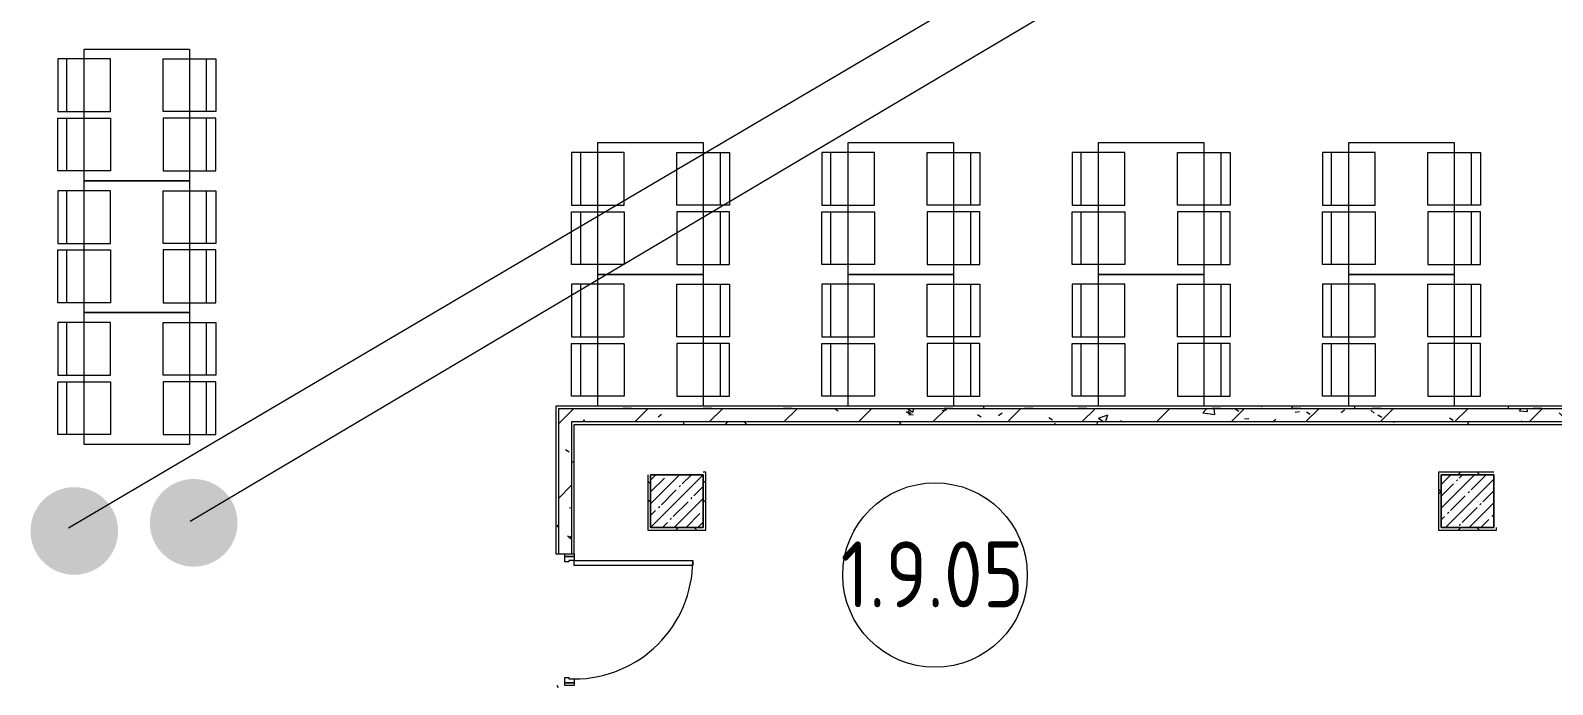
# Model space of a CAD drawing. Header units: millimetres. Extents: x -500089 to 1469082, y -290736 to 166440.
# Drawn here: x 1195546 to 1207100, y -65913 to -60950 of the extents above; entities that cross this region are included whole.
import ezdxf

# ---------------------------------------------------------------- set-up
doc = ezdxf.new("R2010")
doc.units = ezdxf.units.MM
for name, color, linetype, lineweight in [('Двери', 7, 'Continuous', 0), ('Линии', 7, 'Continuous', 0), ('Марки помещений', 7, 'Continuous', 0), ('Несущие колонны', 7, 'Continuous', 0), ('Стены несущие', 7, 'Continuous', 0), ('Стены отделка', 7, 'Continuous', 0), ('Стены штриховка', 7, 'Continuous', 0), ('экспертиза ДУ', 1, 'Continuous', 0), ('экспертиза ДУ пояснения', 6, 'Continuous', 0)]:
    doc.layers.add(name, color=color, linetype=linetype, lineweight=lineweight)
doc.styles.add('GOST Common_1', font='', dxfattribs={"width": 0.9, "height": 700})
doc.styles.get('GOST Common_1').set_extended_font_data('GOST Common')
pattern_1 = [(0, (1111853.59, -73570.49), (812.8, 203.2), [67.056, -542.544, 67.056, -542.544, -3251.2]), (0, (1111853.59, -73570.49), (812.8, 203.2), [-1219.2, 67.056, -1152.144, 67.056, -542.544, -1422.4]), (0, (1111853.59, -73570.49), (812.8, 203.2), [-3048, 67.056, -339.344, 67.056, -948.944]), (120, (1112158.39, -73468.89), (-582.37636, 602.30545), [67.056, -542.544, 67.056, -542.544, -3251.2]), (120, (1112158.39, -73468.89), (-582.37636, 602.30545), [-1219.2, 67.056, -1152.144, 67.056, -542.544, -1422.4]), (120, (1112158.39, -73468.89), (-582.37636, 602.30545), [-3048, 67.056, -339.344, 67.056, -948.944]), (240, (1112259.99, -73062.49), (-230.42364, -805.50545), [67.056, -542.544, 67.056, -542.544, -3251.2]), (240, (1112259.99, -73062.49), (-230.42364, -805.50545), [-1219.2, 67.056, -1152.144, 67.056, -542.544, -1422.4]), (240, (1112259.99, -73062.49), (-230.42364, -805.50545), [-3048, 67.056, -339.344, 67.056, -948.944])]
pattern_2 = [(45, (1111853.6, -73570.5), (-282.8427, 282.8427), [])]
pattern_3 = [(50, (1111853.6, -73570.5), (728.7365, -63.756), [76.2, -838.2]), (355, (1111853.6, -73570.5), (-140.9716, 764.2276), [60.96, -670.56]), (100.451, (1111914.3, -73575.8), (587.77, 700.467), [64.76, -712.36]), (46.184, (1111853.6, -73367.3), (1084.316, -168.171), [114.3, -1257.3]), (96.636, (1111943.9, -73381.3), (949.61, 989.71), [97.14, -1068.54]), (351.184, (1111853.6, -73367.3), (949.62, 989.701), [91.44, -1005.84]), (21, (1111955.2, -73418.1), (606.458, -409.0606), [76.2, -838.2]), (326, (1111955.2, -73418.1), (247.2083, 736.753), [60.96, -670.56]), (71.451, (1112005.7, -73452.2), (853.668, 327.6855), [64.76, -712.36]), (37.5, (1111853.59, -73570.5), (12.3547, 338.2201), [33.528, -628.904, 33.528, -647.192, -673.1]), (37.5, (1111853.59, -73570.5), (12.3547, 338.2201), [-1343.152, 33.528, -639.572]), (7.5, (1111853.6, -73570.5), (267.2789, 400.7221), [33.528, -354.584, 33.528, -613.664, -256.54]), (7.5, (1111853.6, -73570.5), (267.2789, 400.7221), [-1035.304, 33.528, -223.012]), (327.5, (1111627.02, -73570.5), (542.3633, -22.91534), [33.528, -220.472, 33.528, -758.952, -1051.56]), (327.5, (1111627.02, -73570.5), (542.3633, -22.91534), [-1046.48, 33.528, -1018.032]), (317.5, (1111525.4, -73570.5), (592.517, 101.707), [33.528, -296.672, 33.528, -492.76, -746.76]), (317.5, (1111525.4, -73570.5), (592.517, 101.707), [-856.488, 33.528, -713.232])]
pattern_4 = [(45, (1111853.6, -73570.5), (-212.132, 212.132), []), (135, (1111853.6, -73570.5), (-212.132, -212.132), [])]

# ---------------------------------------------------------------- blocks, each defined once
blk = doc.blocks.new('ADSK_КолоннаЖБ_Прямоугольная - 400x400 мм-V378-З Этаж 01')
at = {"layer": 'Несущие колонны'}
h = blk.add_hatch(dxfattribs=at)
h.set_pattern_fill('FP_166', color=256, style=0, pattern_type=2)
h.set_pattern_definition([(45, (-88600, -9050), (-89.80256, 89.80256), []), (45, (-88510.2, -9050), (-89.80256, 89.80256), [158.75, -31.75, 13.411, -18.339])])
h.paths.add_polyline_path([(200, -200), (200, 200), (-200, 200), (-200, -200)], flags=0)
at = {"layer": 'Несущие колонны', "lineweight": 18}
for p, q in [((-200, -200), (-200, 200)), ((-200, 200), (200, 200)), ((200, 200), (-200, 200)), ((-200, 200), (-200, -200)), ((200, 200), (200, -200)), ((200, -200), (200, 200)), ((200, -200), (-200, -200)), ((-200, -200), (200, -200))]:
    blk.add_line(p, q, dxfattribs=at)
blk = doc.blocks.new('ADSK_КолоннаЖБ_Прямоугольная - 400x400 мм-V379-З Этаж 01')
at = {"layer": 'Несущие колонны'}
h = blk.add_hatch(dxfattribs=at)
h.set_pattern_fill('FP_167', color=256, style=0, pattern_type=2)
h.set_pattern_definition([(45, (-94600, -9050), (-89.80256, 89.80256), []), (45, (-94510.2, -9050), (-89.80256, 89.80256), [158.75, -31.75, 13.411, -18.339])])
h.paths.add_polyline_path([(200, -200), (200, 200), (-200, 200), (-200, -200)], flags=0)
at = {"layer": 'Несущие колонны', "lineweight": 18}
for p, q in [((-200, -200), (-200, 200)), ((-200, 200), (200, 200)), ((200, 200), (-200, 200)), ((-200, 200), (-200, -200)), ((200, 200), (200, -200)), ((200, -200), (200, 200)), ((200, -200), (-200, -200)), ((-200, -200), (200, -200))]:
    blk.add_line(p, q, dxfattribs=at)
blk = doc.blocks.new('ASVP_ДверьДеревянная_1 полотно - Входная_внутр_ 900х2000h_полотно_ Г Пр _850 в чистоте_-4213410-З Этаж 01')
at = {"layer": 'Двери', "lineweight": 18}
for p, q in [((-450, 970), (-410, 970)), ((-450, 70), (-450, 970)), ((-410, 970), (-410, 70)), ((-500, 70), (-480, 70)), ((-500, 0), (-500, 70)), ((-480, 0), (-500, 0)), ((-480, 70), (-450, 70)), ((-480, 0), (-480, 70)), ((-480, 70), (-480, 0)), ((-440, 0), (-480, 0)), ((-410, 70), (-450, 70)), ((-450, 70), (-450, 30)), ((-450, 30), (-440, 30)), ((-440, 30), (-440, 0)), ((440, 30), (450, 30)), ((440, 0), (440, 30)), ((480, 0), (440, 0)), ((450, 70), (480, 70)), ((450, 30), (450, 70)), ((480, 70), (480, 0)), ((480, 70), (500, 70)), ((480, 0), (480, 70)), ((500, 0), (480, 0)), ((500, 70), (500, 0))]:
    blk.add_line(p, q, dxfattribs=at)
at = {"layer": 'Двери'}
blk.add_arc((-450, 70), 900, 0, 90, dxfattribs=at)
blk = doc.blocks.new('ASVP_Марка_Помещение_ОдноЗначение - Номер-684784-З Этаж 01')
at = {"layer": 'Марки помещений'}
blk.add_circle((0, 0), 3.5, dxfattribs=at)

msp = doc.modelspace()

# ---------------------------------------------------------------- hatches: boundary and pattern name
at = {"layer": 'Стены штриховка'}
h = msp.add_hatch(dxfattribs=at)
h.set_pattern_fill('FP_174', color=256, style=0, pattern_type=2)
h.set_pattern_definition(pattern_1)
h.paths.add_polyline_path([(1199533.585, -73750.488), (1199553.585, -73750.488), (1199553.585, -65920.488), (1199533.585, -65920.488), (1199533.585, -72882.078)], flags=0)
h.paths.add_polyline_path([(1199533.585, -64920.488), (1199553.585, -64920.488), (1199553.585, -63800.488), (1199533.585, -63800.488), (1199533.585, -64201.68)], flags=0)
h = msp.add_hatch(dxfattribs=at)
h.set_pattern_fill('FP_174', color=256, style=0, pattern_type=2)
h.set_pattern_definition(pattern_1)
h.paths.add_polyline_path([(1199653.585, -63820.488), (1210253.586, -63820.488), (1210253.586, -63800.488), (1199553.585, -63800.488), (1199553.585, -63820.488)], flags=0)
h = msp.add_hatch(dxfattribs=at)
h.set_pattern_fill('FP_201', color=256, style=0, pattern_type=2)
h.set_pattern_definition(pattern_2)
h.paths.add_polyline_path([(1199653.527, -73770.488), (1199653.585, -73770.488), (1199653.585, -65920.488), (1199553.585, -65920.488), (1199553.585, -73770.488)], flags=0)
h.paths.add_polyline_path([(1199653.585, -64920.488), (1199653.585, -63820.488), (1199553.585, -63820.488), (1199553.585, -64920.488), (1199603.585, -64920.488)], flags=0)
h = msp.add_hatch(dxfattribs=at)
h.set_pattern_fill('FP_31', color=256, style=0, pattern_type=2)
h.set_pattern_definition(pattern_3)
h.paths.add_polyline_path([(1199653.527, -73770.488), (1199653.585, -73770.488), (1199653.585, -65920.488), (1199553.585, -65920.488), (1199553.585, -73770.488)], flags=0)
h.paths.add_polyline_path([(1199653.585, -64920.488), (1199653.585, -63820.488), (1199553.585, -63820.488), (1199553.585, -64920.488), (1199603.585, -64920.488)], flags=0)
h = msp.add_hatch(dxfattribs=at)
h.set_pattern_fill('FP_201', color=256, style=0, pattern_type=2)
h.set_pattern_definition(pattern_2)
h.paths.add_polyline_path([(1210170.59, -63920.488), (1210273.586, -63920.488), (1210273.586, -63820.488), (1199653.585, -63820.488), (1199653.585, -63920.488), (1209058.616, -63920.488)], flags=0)
h = msp.add_hatch(dxfattribs=at)
h.set_pattern_fill('FP_31', color=256, style=0, pattern_type=2)
h.set_pattern_definition(pattern_3)
h.paths.add_polyline_path([(1210170.59, -63920.488), (1210273.586, -63920.488), (1210273.586, -63820.488), (1199653.585, -63820.488), (1199653.585, -63920.488), (1209058.616, -63920.488)], flags=0)
h = msp.add_hatch(dxfattribs=at)
h.set_pattern_fill('FP_174', color=256, style=0, pattern_type=2)
h.set_pattern_definition(pattern_1)
h.paths.add_polyline_path([(1199673.585, -73750.488), (1199673.585, -66910.488), (1199653.585, -66910.488), (1199653.585, -73750.488)], flags=0)
h.paths.add_polyline_path([(1199653.585, -66810.488), (1199673.585, -66810.488), (1199673.585, -65920.488), (1199653.585, -65920.488), (1199653.585, -66790.488)], flags=0)
h.paths.add_polyline_path([(1199653.585, -64920.488), (1199673.585, -64920.488), (1199673.585, -63920.488), (1199653.585, -63920.488), (1199653.585, -64201.68)], flags=0)
h = msp.add_hatch(dxfattribs=at)
h.set_pattern_fill('FP_174', color=256, style=0, pattern_type=2)
h.set_pattern_definition(pattern_1)
h.paths.add_polyline_path([(1208243.586, -63940.488), (1210253.586, -63940.488), (1210253.586, -63920.488), (1208223.586, -63920.488), (1208223.586, -63940.488)], flags=0)
h.paths.add_polyline_path([(1201274.871, -63940.488), (1208123.586, -63940.488), (1208123.586, -63920.488), (1199673.585, -63920.488), (1199673.585, -63940.488)], flags=0)
h = msp.add_hatch(dxfattribs=at)
h.set_pattern_fill('FP_202', color=256, style=0, pattern_type=2)
h.set_pattern_definition(pattern_4)
h.paths.add_polyline_path([(1200253.585, -64720.488), (1200253.585, -64320.488), (1200233.585, -64320.488), (1200233.585, -64720.488)], flags=0)
h = msp.add_hatch(dxfattribs=at)
h.set_pattern_fill('FP_202', color=256, style=0, pattern_type=2)
h.set_pattern_definition(pattern_4)
h.paths.add_polyline_path([(1200673.585, -64720.488), (1200673.585, -64300.488), (1200653.585, -64300.488), (1200653.585, -64720.488)], flags=0)
h = msp.add_hatch(dxfattribs=at)
h.set_pattern_fill('FP_202', color=256, style=0, pattern_type=2)
h.set_pattern_definition(pattern_4)
h.paths.add_polyline_path([(1206653.585, -64320.488), (1206653.585, -64300.488), (1206233.585, -64300.488), (1206233.585, -64320.488), (1206253.585, -64320.488)], flags=0)
h = msp.add_hatch(dxfattribs=at)
h.set_pattern_fill('FP_202', color=256, style=0, pattern_type=2)
h.set_pattern_definition(pattern_4)
h.paths.add_polyline_path([(1206253.585, -64720.488), (1206253.585, -64320.488), (1206233.585, -64320.488), (1206233.585, -64720.488)], flags=0)
h = msp.add_hatch(dxfattribs=at)
h.set_pattern_fill('FP_202', color=256, style=0, pattern_type=2)
h.set_pattern_definition(pattern_4)
h.paths.add_polyline_path([(1200253.585, -64740.488), (1200673.585, -64740.488), (1200673.585, -64720.488), (1200233.585, -64720.488), (1200233.585, -64740.488)], flags=0)
h = msp.add_hatch(dxfattribs=at)
h.set_pattern_fill('FP_202', color=256, style=0, pattern_type=2)
h.set_pattern_definition(pattern_4)
h.paths.add_polyline_path([(1206673.585, -64740.488), (1206673.585, -64720.488), (1206233.585, -64720.488), (1206233.585, -64740.488), (1206653.585, -64740.488)], flags=0)
at = {"layer": 'экспертиза ДУ', "lineweight": 0}
h = msp.add_hatch(color=30, dxfattribs=at)
edge = h.paths.add_edge_path()
edge.add_arc((1196785.524, -64685.533), 332.544, 0, 360)
h = msp.add_hatch(color=5, dxfattribs=at)
edge = h.paths.add_edge_path()
edge.add_arc((1195879.103, -64747.491), 332.544, 0, 360)

# ---------------------------------------------------------------- linework, layer by layer
at = {"layer": 'Линии'}
for p, q in [((1195953.585, -61090.488), (1196753.585, -61090.488)), ((1195953.585, -62090.488), (1195953.585, -61090.488)), ((1196753.585, -61090.488), (1196753.585, -62090.488)), ((1195753.585, -61165.488), (1195753.585, -61565.488)), ((1196153.585, -61165.488), (1195753.585, -61165.488)), ((1195823.126, -61565.488), (1195823.126, -61165.488)), ((1196153.585, -61565.488), (1196153.585, -61165.488)), ((1196553.585, -61165.488), (1196953.585, -61165.488)), ((1196553.585, -61565.488), (1196553.585, -61165.488)), ((1196884.045, -61565.488), (1196884.045, -61165.488)), ((1196953.585, -61165.488), (1196953.585, -61565.488)), ((1195753.585, -61565.488), (1196153.585, -61565.488)), ((1196953.585, -61565.488), (1196553.585, -61565.488)), ((1195753.585, -61615.488), (1196153.585, -61615.488)), ((1195753.585, -62015.488), (1195753.585, -61615.488)), ((1195823.126, -62015.488), (1195823.126, -61615.488)), ((1196153.585, -61615.488), (1196153.585, -62015.488)), ((1196553.585, -61615.488), (1196553.585, -62015.488)), ((1196953.585, -61615.488), (1196553.585, -61615.488)), ((1196884.045, -62015.488), (1196884.045, -61615.488)), ((1196953.585, -62015.488), (1196953.585, -61615.488)), ((1199853.585, -61800.488), (1200653.585, -61800.488)), ((1199853.585, -62800.488), (1199853.585, -61800.488)), ((1200653.585, -61800.488), (1200653.585, -62800.488)), ((1201753.585, -61800.488), (1202553.585, -61800.488)), ((1201753.585, -62800.488), (1201753.585, -61800.488)), ((1202553.585, -61800.488), (1202553.585, -62800.488)), ((1203653.585, -61800.488), (1204453.585, -61800.488)), ((1203653.585, -62800.488), (1203653.585, -61800.488)), ((1204453.585, -61800.488), (1204453.585, -62800.488)), ((1205553.585, -61800.488), (1206353.585, -61800.488)), ((1205553.585, -62800.488), (1205553.585, -61800.488)), ((1206353.585, -61800.488), (1206353.585, -62800.488)), ((1199653.585, -61875.488), (1199653.585, -62275.488)), ((1200053.585, -61875.488), (1199653.585, -61875.488)), ((1199723.126, -62275.488), (1199723.126, -61875.488)), ((1200053.585, -62275.488), (1200053.585, -61875.488)), ((1200453.585, -61875.488), (1200853.585, -61875.488)), ((1200453.585, -62275.488), (1200453.585, -61875.488)), ((1200784.045, -62275.488), (1200784.045, -61875.488)), ((1200853.585, -61875.488), (1200853.585, -62275.488)), ((1201553.585, -61875.488), (1201553.585, -62275.488)), ((1201953.585, -61875.488), (1201553.585, -61875.488)), ((1201623.126, -62275.488), (1201623.126, -61875.488)), ((1201953.585, -62275.488), (1201953.585, -61875.488)), ((1202353.585, -61875.488), (1202753.585, -61875.488)), ((1202353.585, -62275.488), (1202353.585, -61875.488)), ((1202684.045, -62275.488), (1202684.045, -61875.488)), ((1202753.585, -61875.488), (1202753.585, -62275.488)), ((1203453.585, -61875.488), (1203453.585, -62275.488)), ((1203853.585, -61875.488), (1203453.585, -61875.488)), ((1203523.126, -62275.488), (1203523.126, -61875.488)), ((1203853.585, -62275.488), (1203853.585, -61875.488)), ((1204253.585, -61875.488), (1204653.585, -61875.488)), ((1204253.585, -62275.488), (1204253.585, -61875.488)), ((1204584.045, -62275.488), (1204584.045, -61875.488)), ((1204653.585, -61875.488), (1204653.585, -62275.488)), ((1205353.585, -61875.488), (1205353.585, -62275.488)), ((1205753.585, -61875.488), (1205353.585, -61875.488)), ((1205423.126, -62275.488), (1205423.126, -61875.488)), ((1205753.585, -62275.488), (1205753.585, -61875.488)), ((1206153.585, -61875.488), (1206553.585, -61875.488)), ((1206153.585, -62275.488), (1206153.585, -61875.488)), ((1206484.045, -62275.488), (1206484.045, -61875.488)), ((1206553.585, -61875.488), (1206553.585, -62275.488)), ((1196153.585, -62015.488), (1195753.585, -62015.488)), ((1196553.585, -62015.488), (1196953.585, -62015.488)), ((1196753.585, -62090.488), (1195953.585, -62090.488)), ((1195953.585, -62090.488), (1196753.585, -62090.488)), ((1195953.585, -63090.488), (1195953.585, -62090.488)), ((1196753.585, -62090.488), (1196753.585, -63090.488)), ((1195753.585, -62165.488), (1195753.585, -62565.488)), ((1196153.585, -62165.488), (1195753.585, -62165.488)), ((1195823.126, -62565.488), (1195823.126, -62165.488)), ((1196153.585, -62565.488), (1196153.585, -62165.488)), ((1196553.585, -62165.488), (1196953.585, -62165.488)), ((1196553.585, -62565.488), (1196553.585, -62165.488)), ((1196884.045, -62565.488), (1196884.045, -62165.488)), ((1196953.585, -62165.488), (1196953.585, -62565.488)), ((1199653.585, -62275.488), (1200053.585, -62275.488)), ((1199653.585, -62325.488), (1200053.585, -62325.488)), ((1199653.585, -62725.488), (1199653.585, -62325.488)), ((1199723.126, -62725.488), (1199723.126, -62325.488)), ((1200053.585, -62325.488), (1200053.585, -62725.488)), ((1200853.585, -62275.488), (1200453.585, -62275.488)), ((1200453.585, -62325.488), (1200453.585, -62725.488)), ((1200853.585, -62325.488), (1200453.585, -62325.488)), ((1200784.045, -62725.488), (1200784.045, -62325.488)), ((1200853.585, -62725.488), (1200853.585, -62325.488)), ((1201553.585, -62275.488), (1201953.585, -62275.488)), ((1201553.585, -62325.488), (1201953.585, -62325.488)), ((1201553.585, -62725.488), (1201553.585, -62325.488)), ((1201623.126, -62725.488), (1201623.126, -62325.488)), ((1201953.585, -62325.488), (1201953.585, -62725.488)), ((1202753.585, -62275.488), (1202353.585, -62275.488)), ((1202353.585, -62325.488), (1202353.585, -62725.488)), ((1202753.585, -62325.488), (1202353.585, -62325.488)), ((1202684.045, -62725.488), (1202684.045, -62325.488)), ((1202753.585, -62725.488), (1202753.585, -62325.488)), ((1203453.585, -62275.488), (1203853.585, -62275.488)), ((1203453.585, -62325.488), (1203853.585, -62325.488)), ((1203453.585, -62725.488), (1203453.585, -62325.488)), ((1203523.126, -62725.488), (1203523.126, -62325.488)), ((1203853.585, -62325.488), (1203853.585, -62725.488)), ((1204653.585, -62275.488), (1204253.585, -62275.488)), ((1204253.585, -62325.488), (1204253.585, -62725.488)), ((1204653.585, -62325.488), (1204253.585, -62325.488)), ((1204584.045, -62725.488), (1204584.045, -62325.488)), ((1204653.585, -62725.488), (1204653.585, -62325.488)), ((1205353.585, -62275.488), (1205753.585, -62275.488)), ((1205353.585, -62325.488), (1205753.585, -62325.488)), ((1205353.585, -62725.488), (1205353.585, -62325.488)), ((1205423.126, -62725.488), (1205423.126, -62325.488)), ((1205753.585, -62325.488), (1205753.585, -62725.488)), ((1206553.585, -62275.488), (1206153.585, -62275.488)), ((1206153.585, -62325.488), (1206153.585, -62725.488)), ((1206553.585, -62325.488), (1206153.585, -62325.488)), ((1206484.045, -62725.488), (1206484.045, -62325.488)), ((1206553.585, -62725.488), (1206553.585, -62325.488)), ((1195753.585, -62565.488), (1196153.585, -62565.488)), ((1195753.585, -62615.488), (1196153.585, -62615.488)), ((1195753.585, -63015.488), (1195753.585, -62615.488)), ((1195823.126, -63015.488), (1195823.126, -62615.488)), ((1196153.585, -62615.488), (1196153.585, -63015.488)), ((1196953.585, -62565.488), (1196553.585, -62565.488)), ((1196553.585, -62615.488), (1196553.585, -63015.488)), ((1196953.585, -62615.488), (1196553.585, -62615.488)), ((1196884.045, -63015.488), (1196884.045, -62615.488)), ((1196953.585, -63015.488), (1196953.585, -62615.488)), ((1200053.585, -62725.488), (1199653.585, -62725.488)), ((1200453.585, -62725.488), (1200853.585, -62725.488)), ((1201953.585, -62725.488), (1201553.585, -62725.488)), ((1202353.585, -62725.488), (1202753.585, -62725.488)), ((1203853.585, -62725.488), (1203453.585, -62725.488)), ((1204253.585, -62725.488), (1204653.585, -62725.488)), ((1205753.585, -62725.488), (1205353.585, -62725.488)), ((1206153.585, -62725.488), (1206553.585, -62725.488)), ((1200653.585, -62800.488), (1199853.585, -62800.488)), ((1199853.585, -62800.488), (1200653.585, -62800.488)), ((1199853.585, -63800.488), (1199853.585, -62800.488)), ((1200653.585, -62800.488), (1200653.585, -63800.488)), ((1202553.585, -62800.488), (1201753.585, -62800.488)), ((1201753.585, -62800.488), (1202553.585, -62800.488)), ((1201753.585, -63800.488), (1201753.585, -62800.488)), ((1202553.585, -62800.488), (1202553.585, -63800.488)), ((1204453.585, -62800.488), (1203653.585, -62800.488)), ((1203653.585, -62800.488), (1204453.585, -62800.488)), ((1203653.585, -63800.488), (1203653.585, -62800.488)), ((1204453.585, -62800.488), (1204453.585, -63800.488)), ((1206353.585, -62800.488), (1205553.585, -62800.488)), ((1205553.585, -62800.488), (1206353.585, -62800.488)), ((1205553.585, -63800.488), (1205553.585, -62800.488)), ((1206353.585, -62800.488), (1206353.585, -63800.488)), ((1199653.585, -62875.488), (1199653.585, -63275.488)), ((1200053.585, -62875.488), (1199653.585, -62875.488)), ((1199723.126, -63275.488), (1199723.126, -62875.488)), ((1200053.585, -63275.488), (1200053.585, -62875.488)), ((1200453.585, -62875.488), (1200853.585, -62875.488)), ((1200453.585, -63275.488), (1200453.585, -62875.488)), ((1200784.045, -63275.488), (1200784.045, -62875.488)), ((1200853.585, -62875.488), (1200853.585, -63275.488)), ((1201553.585, -62875.488), (1201553.585, -63275.488)), ((1201953.585, -62875.488), (1201553.585, -62875.488)), ((1201623.126, -63275.488), (1201623.126, -62875.488)), ((1201953.585, -63275.488), (1201953.585, -62875.488)), ((1202353.585, -62875.488), (1202753.585, -62875.488)), ((1202353.585, -63275.488), (1202353.585, -62875.488)), ((1202684.045, -63275.488), (1202684.045, -62875.488)), ((1202753.585, -62875.488), (1202753.585, -63275.488)), ((1203453.585, -62875.488), (1203453.585, -63275.488)), ((1203853.585, -62875.488), (1203453.585, -62875.488)), ((1203523.126, -63275.488), (1203523.126, -62875.488)), ((1203853.585, -63275.488), (1203853.585, -62875.488)), ((1204253.585, -62875.488), (1204653.585, -62875.488)), ((1204253.585, -63275.488), (1204253.585, -62875.488)), ((1204584.045, -63275.488), (1204584.045, -62875.488)), ((1204653.585, -62875.488), (1204653.585, -63275.488)), ((1205353.585, -62875.488), (1205353.585, -63275.488)), ((1205753.585, -62875.488), (1205353.585, -62875.488)), ((1205423.126, -63275.488), (1205423.126, -62875.488)), ((1205753.585, -63275.488), (1205753.585, -62875.488)), ((1206153.585, -62875.488), (1206553.585, -62875.488)), ((1206153.585, -63275.488), (1206153.585, -62875.488)), ((1206484.045, -63275.488), (1206484.045, -62875.488)), ((1206553.585, -62875.488), (1206553.585, -63275.488)), ((1196153.585, -63015.488), (1195753.585, -63015.488)), ((1196553.585, -63015.488), (1196953.585, -63015.488)), ((1195753.585, -63165.488), (1195753.585, -63565.488)), ((1196153.585, -63165.488), (1195753.585, -63165.488)), ((1195823.126, -63565.488), (1195823.126, -63165.488)), ((1196753.585, -63090.488), (1195953.585, -63090.488)), ((1195953.585, -63090.488), (1196753.585, -63090.488)), ((1195953.585, -64090.488), (1195953.585, -63090.488)), ((1196153.585, -63565.488), (1196153.585, -63165.488)), ((1196553.585, -63165.488), (1196953.585, -63165.488)), ((1196553.585, -63565.488), (1196553.585, -63165.488)), ((1196753.585, -63090.488), (1196753.585, -64090.488)), ((1196884.045, -63565.488), (1196884.045, -63165.488)), ((1196953.585, -63165.488), (1196953.585, -63565.488)), ((1199653.585, -63275.488), (1200053.585, -63275.488)), ((1200853.585, -63275.488), (1200453.585, -63275.488)), ((1201553.585, -63275.488), (1201953.585, -63275.488)), ((1202753.585, -63275.488), (1202353.585, -63275.488)), ((1203453.585, -63275.488), (1203853.585, -63275.488)), ((1204653.585, -63275.488), (1204253.585, -63275.488)), ((1205353.585, -63275.488), (1205753.585, -63275.488)), ((1206553.585, -63275.488), (1206153.585, -63275.488)), ((1199653.585, -63325.488), (1200053.585, -63325.488)), ((1199653.585, -63725.488), (1199653.585, -63325.488)), ((1199723.126, -63725.488), (1199723.126, -63325.488)), ((1200053.585, -63325.488), (1200053.585, -63725.488)), ((1200453.585, -63325.488), (1200453.585, -63725.488)), ((1200853.585, -63325.488), (1200453.585, -63325.488)), ((1200784.045, -63725.488), (1200784.045, -63325.488)), ((1200853.585, -63725.488), (1200853.585, -63325.488)), ((1201553.585, -63325.488), (1201953.585, -63325.488)), ((1201553.585, -63725.488), (1201553.585, -63325.488)), ((1201623.126, -63725.488), (1201623.126, -63325.488)), ((1201953.585, -63325.488), (1201953.585, -63725.488)), ((1202353.585, -63325.488), (1202353.585, -63725.488)), ((1202753.585, -63325.488), (1202353.585, -63325.488)), ((1202684.045, -63725.488), (1202684.045, -63325.488)), ((1202753.585, -63725.488), (1202753.585, -63325.488)), ((1203453.585, -63325.488), (1203853.585, -63325.488)), ((1203453.585, -63725.488), (1203453.585, -63325.488)), ((1203523.126, -63725.488), (1203523.126, -63325.488)), ((1203853.585, -63325.488), (1203853.585, -63725.488)), ((1204253.585, -63325.488), (1204253.585, -63725.488)), ((1204653.585, -63325.488), (1204253.585, -63325.488)), ((1204584.045, -63725.488), (1204584.045, -63325.488)), ((1204653.585, -63725.488), (1204653.585, -63325.488)), ((1205353.585, -63325.488), (1205753.585, -63325.488)), ((1205353.585, -63725.488), (1205353.585, -63325.488)), ((1205423.126, -63725.488), (1205423.126, -63325.488)), ((1205753.585, -63325.488), (1205753.585, -63725.488)), ((1206153.585, -63325.488), (1206153.585, -63725.488)), ((1206553.585, -63325.488), (1206153.585, -63325.488)), ((1206484.045, -63725.488), (1206484.045, -63325.488)), ((1206553.585, -63725.488), (1206553.585, -63325.488)), ((1195753.585, -63565.488), (1196153.585, -63565.488)), ((1195753.585, -63615.488), (1196153.585, -63615.488)), ((1195753.585, -64015.488), (1195753.585, -63615.488)), ((1195823.126, -64015.488), (1195823.126, -63615.488)), ((1196153.585, -63615.488), (1196153.585, -64015.488)), ((1196953.585, -63565.488), (1196553.585, -63565.488)), ((1196553.585, -63615.488), (1196553.585, -64015.488)), ((1196953.585, -63615.488), (1196553.585, -63615.488)), ((1196884.045, -64015.488), (1196884.045, -63615.488)), ((1196953.585, -64015.488), (1196953.585, -63615.488)), ((1200053.585, -63725.488), (1199653.585, -63725.488)), ((1200453.585, -63725.488), (1200853.585, -63725.488)), ((1201953.585, -63725.488), (1201553.585, -63725.488)), ((1202353.585, -63725.488), (1202753.585, -63725.488)), ((1203853.585, -63725.488), (1203453.585, -63725.488)), ((1204253.585, -63725.488), (1204653.585, -63725.488)), ((1205753.585, -63725.488), (1205353.585, -63725.488)), ((1206153.585, -63725.488), (1206553.585, -63725.488)), ((1200653.585, -63800.488), (1199853.585, -63800.488)), ((1202553.585, -63800.488), (1201753.585, -63800.488)), ((1204453.585, -63800.488), (1203653.585, -63800.488)), ((1206353.585, -63800.488), (1205553.585, -63800.488)), ((1196153.585, -64015.488), (1195753.585, -64015.488)), ((1196753.585, -64090.488), (1195953.585, -64090.488)), ((1196553.585, -64015.488), (1196953.585, -64015.488))]:
    msp.add_line(p, q, dxfattribs=at)
at = {"layer": 'Стены несущие'}
for p, q in [((1199553.585, -63820.488), (1199553.585, -64920.488)), ((1210273.586, -63820.488), (1199553.585, -63820.488)), ((1199653.585, -63920.488), (1199653.585, -64920.488)), ((1208123.586, -63920.488), (1199653.585, -63920.488)), ((1199553.585, -64920.488), (1199603.585, -64920.488))]:
    msp.add_line(p, q, dxfattribs=at)
at = {"layer": 'Стены отделка'}
for p, q in [((1199533.585, -63800.488), (1199533.585, -64920.488)), ((1210253.586, -63800.488), (1199533.585, -63800.488)), ((1199673.585, -64920.488), (1199673.585, -63940.488)), ((1199673.585, -63940.488), (1208103.586, -63940.488)), ((1200233.585, -64320.488), (1200233.585, -64740.488)), ((1200673.585, -64300.488), (1200653.585, -64300.488)), ((1200673.585, -64740.488), (1200673.585, -64300.488)), ((1206653.585, -64300.488), (1206233.585, -64300.488)), ((1206233.585, -64300.488), (1206233.585, -64740.488)), ((1200233.585, -64740.488), (1200673.585, -64740.488)), ((1206233.585, -64740.488), (1206673.585, -64740.488)), ((1206673.585, -64740.488), (1206673.585, -64720.488)), ((1199533.585, -64920.488), (1199553.585, -64920.488))]:
    msp.add_line(p, q, dxfattribs=at)
at = {"layer": 'экспертиза ДУ пояснения'}
for p, q in [((1195835.256, -64723.635), (1326541.241, 12257.695)), ((1326541.241, 12257.695), (1196759.059, -64675.551))]:
    msp.add_line(p, q, dxfattribs=at)

# ---------------------------------------------------------------- block references
at = {"layer": 'Двери', "rotation": 269.9999999999998}
msp.add_blockref('ASVP_ДверьДеревянная_1 полотно - Входная_внутр_ 900х2000h_полотно_ Г Пр _850 в чистоте_-4213410-З Этаж 01', (1199603.585, -65420.488), dxfattribs=at)
at = {"layer": 'Марки помещений', "xscale": 199.9999999999999, "yscale": 199.9999999999999, "zscale": 199.9999999999999}
msp.add_blockref('ASVP_Марка_Помещение_ОдноЗначение - Номер-684784-З Этаж 01', (1202412.607, -65081.961), dxfattribs=at)
at = {"layer": 'Несущие колонны'}
for name, p in [('ADSK_КолоннаЖБ_Прямоугольная - 400x400 мм-V378-З Этаж 01', (1200453.585, -64520.488)), ('ADSK_КолоннаЖБ_Прямоугольная - 400x400 мм-V379-З Этаж 01', (1206453.585, -64520.488))]:
    msp.add_blockref(name, p, dxfattribs=at)

# ---------------------------------------------------------------- texts
at = {"layer": 'Марки помещений', "insert": (1201696.193, -64826.511), "char_height": 500, "width": 1760.50575, "attachment_point": 1, "style": 'GOST Common_1'}
msp.add_mtext('1.9.05', dxfattribs=at)

doc.saveas('drawing.dxf')
